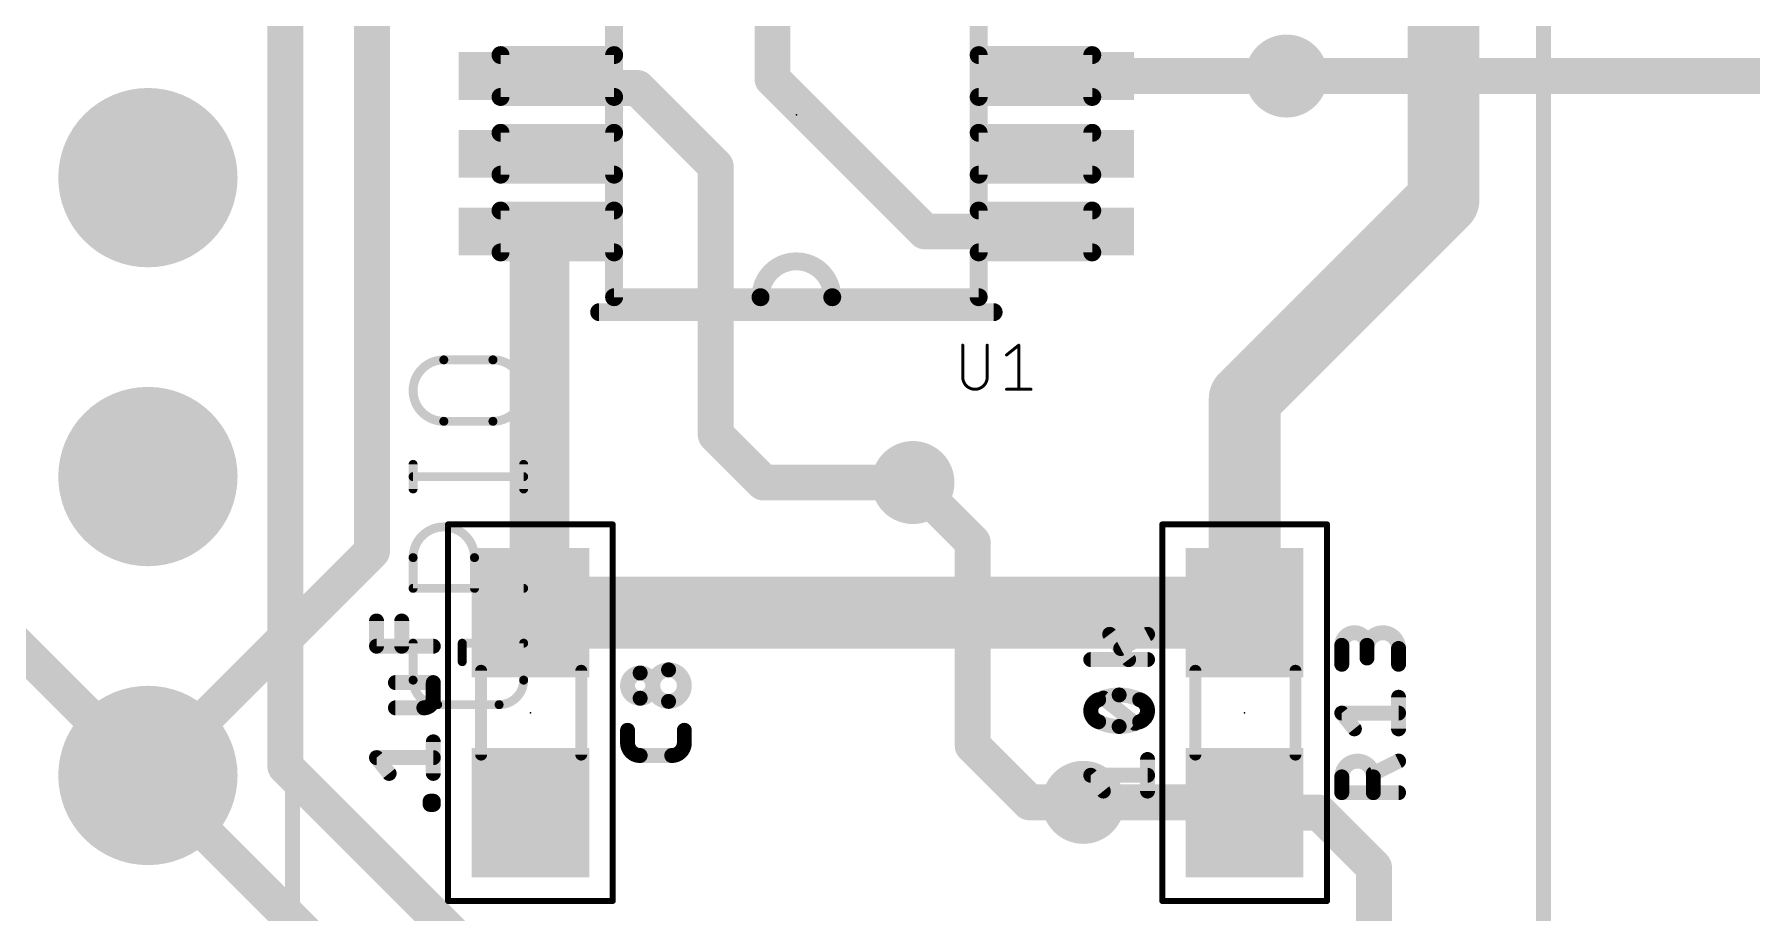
# Model space of a CAD drawing. Extents: x 11.3 to 101.7, y 6.2 to 96.
# Drawn here: x 26.54 to 41.14, y 21.16 to 28.62 of the extents above; entities that cross this region are included whole.
import ezdxf

# ---------------------------------------------------------------- set-up
doc = ezdxf.new("R2010")
doc.units = 0
for name, color, linetype in [('1', 12, 'CONTINUOUS'), ('16', 132, 'CONTINUOUS'), ('17', 110, 'CONTINUOUS'), ('18', 110, 'CONTINUOUS'), ('21', 253, 'CONTINUOUS'), ('23', 53, 'CONTINUOUS'), ('25', 253, 'CONTINUOUS'), ('27', 253, 'CONTINUOUS'), ('39', 12, 'CONTINUOUS'), ('49', 253, 'CONTINUOUS'), ('51', 253, 'CONTINUOUS')]:
    doc.layers.add(name, color=color, linetype=linetype)

# ---------------------------------------------------------------- blocks, each defined once
blk = doc.blocks.new('RECT')
blk.add_solid([(-0.5, -0.5), (0.5, -0.5), (-0.5, 0.5), (0.5, 0.5)])
blk = doc.blocks.new('ROUNDP')
at = {"const_width": 0.5}
blk.add_lwpolyline([(0, -0.25, 1), (0, 0.25, 1), (0, -0.25)], format="xyb", dxfattribs=at)
blk = doc.blocks.new('ROUNDV')
at = {"const_width": 0.5}
blk.add_lwpolyline([(0, -0.25, 1), (0, 0.25, 1), (0, -0.25)], format="xyb", dxfattribs=at)

msp = doc.modelspace()

# ---------------------------------------------------------------- linework, layer by layer
at = {"layer": '1'}
for points, const_width in [([(32.8168, 33.9852), (32.8168, 28.2448)], 0.3048), ([(38.52, 27.217), (38.52, 30.48)], 0.6096), ([(28.6766, 22.4028), (28.6766, 28.7782)], 0.3048), ([(30.8356, 28.2702), (30.9372, 28.1686)], 0.3048), ([(30.9372, 28.1686), (31.6687, 28.1686)], 0.3048), ([(31.6687, 28.1686), (32.3342, 27.5031)], 0.3048), ([(32.8168, 28.2448), (34.1122, 26.9494)], 0.3048), ([(35.2044, 28.2702), (37.1856, 28.2702)], 0.3048), ([(32.3342, 27.5031), (32.3342, 25.2222)], 0.3048), ([(36.83, 25.527), (38.52, 27.217)], 0.6096), ([(30.8356, 23.7862), (30.8356, 26.9494)], 0.508), ([(35.2044, 26.9494), (34.1122, 26.9494)], 0.3048), ([(36.83, 23.71), (36.83, 25.527)], 0.6096), ([(32.3342, 25.2222), (32.7406, 24.8158)], 0.3048), ([(32.7406, 24.8158), (34.0106, 24.8158)], 0.3048), ([(30.7594, 23.71), (36.83, 23.71)], 0.6096), ([(30.7594, 23.71), (30.8356, 23.7862)], 0.508), ([(26.0858, 23.749), (27.5082, 22.3266)], 0.3048), ([(30.353, 20.7264), (28.6766, 22.4028)], 0.3048), ([(35.4584, 22.098), (36.742, 22.098)], 0.3048), ([(36.742, 22.098), (36.83, 22.01)], 0.3048), ([(37.465, 22.01), (36.83, 22.01)], 0.3048), ([(37.93, 21.545), (37.465, 22.01)], 0.3048), ([(37.93, 17.78), (37.93, 21.545)], 0.3048)]:
    msp.add_lwpolyline(points, dxfattribs=dict(at, const_width=const_width))
for points, const_width in [([(30.8895, 28.3241, 1), (30.7817, 28.2163)], 0.1524), ([(30.9372, 28.2448, 1), (30.9372, 28.0924)], 0.1524), ([(31.7226, 28.2225, 1), (31.6148, 28.1147)], 0.1524), ([(31.6687, 28.0924, 1), (31.6687, 28.2448)], 0.1524), ([(32.8707, 28.2987, 1), (32.7629, 28.1909)], 0.1524), ([(32.7406, 28.2448, 1), (32.893, 28.2448)], 0.1524), ([(35.2044, 28.3464, 1), (35.2044, 28.194)], 0.1524), ([(37.1856, 28.194, 1), (37.1856, 28.3464)], 0.1524), ([(30.8833, 28.1147, 1), (30.9911, 28.2225)], 0.1524), ([(32.4104, 27.5031, 1), (32.258, 27.5031)], 0.1524), ([(32.2803, 27.4492, 1), (32.3881, 27.557)], 0.1524), ([(38.6278, 27.1092, 1), (38.4122, 27.3248)], 0.3048), ([(38.3676, 27.217, 1), (38.6724, 27.217)], 0.3048), ([(30.9626, 26.9494, 1), (30.7086, 26.9494)], 0.254), ([(34.1122, 27.0256, 1), (34.1122, 26.8732)], 0.1524), ([(34.0583, 26.8955, 1), (34.1661, 27.0033)], 0.1524), ([(35.2044, 26.8732, 1), (35.2044, 27.0256)], 0.1524), ([(36.7222, 25.6348, 1), (36.9378, 25.4192)], 0.3048), ([(36.9824, 25.527, 1), (36.6776, 25.527)], 0.3048), ([(32.3881, 25.2761, 1), (32.2803, 25.1683)], 0.1524), ([(32.258, 25.2222, 1), (32.4104, 25.2222)], 0.1524), ([(32.7406, 24.892, 1), (32.7406, 24.7396)], 0.1524), ([(34.0106, 24.7396, 1), (34.0106, 24.892)], 0.1524), ([(32.6867, 24.7619, 1), (32.7945, 24.8697)], 0.1524), ([(30.7594, 23.8624, 1), (30.7594, 23.5576)], 0.3048), ([(30.9254, 23.6964, 1), (30.7458, 23.876)], 0.254), ([(36.83, 23.5576, 1), (36.83, 23.8624)], 0.3048), ([(30.6696, 23.7998, 1), (30.8492, 23.6202)], 0.254), ([(30.7086, 23.7862, 1), (30.9626, 23.7862)], 0.254), ([(36.6776, 23.71, 1), (36.9824, 23.71)], 0.3048), ([(28.7305, 22.4567, 1), (28.6227, 22.3489)], 0.1524), ([(28.6004, 22.4028, 1), (28.7528, 22.4028)], 0.1524), ([(27.4543, 22.2727, 1), (27.5621, 22.3805)], 0.1524), ([(35.4584, 22.1742, 1), (35.4584, 22.0218)], 0.1524), ([(36.7959, 22.1519, 1), (36.6881, 22.0441)], 0.1524), ([(36.742, 22.0218, 1), (36.742, 22.1742)], 0.1524), ([(36.83, 22.0862, 1), (36.83, 21.9338)], 0.1524), ([(36.7761, 21.9561, 1), (36.8839, 22.0639)], 0.1524), ([(37.5189, 22.0639, 1), (37.4111, 21.9561)], 0.1524), ([(37.465, 21.9338, 1), (37.465, 22.0862)], 0.1524), ([(38.0062, 21.545, 1), (37.8538, 21.545)], 0.1524), ([(37.8761, 21.4911, 1), (37.9839, 21.5989)], 0.1524)]:
    msp.add_lwpolyline(points, format="xyb", dxfattribs=dict(at, const_width=const_width))
at = {"layer": '16', "const_width": 0.3048}
for points in [[(29.4132, 24.2316), (29.4132, 29.464)], [(37.1856, 28.2702), (41.529, 28.2702)], [(34.0106, 24.8158), (34.5186, 24.3078)], [(27.5082, 22.3266), (29.4132, 24.2316)], [(34.5186, 24.3078), (34.5186, 22.5806)], [(34.5186, 22.5806), (35.0012, 22.098)], [(27.5082, 22.3266), (30.6324, 19.2024)], [(35.0012, 22.098), (35.4584, 22.098)]]:
    msp.add_lwpolyline(points, dxfattribs=at)
at = {"layer": '16', "const_width": 0.1524}
for points in [[(37.1856, 28.3464, 1), (37.1856, 28.194)], [(34.0645, 24.8697, 1), (33.9567, 24.7619)], [(29.4671, 24.1777, 1), (29.3593, 24.2855)], [(34.5948, 24.3078, 1), (34.4424, 24.3078)], [(34.4647, 24.2539, 1), (34.5725, 24.3617)], [(29.337, 24.2316, 1), (29.4894, 24.2316)], [(34.5725, 22.6345, 1), (34.4647, 22.5267)], [(34.4424, 22.5806, 1), (34.5948, 22.5806)], [(27.5621, 22.3805, 1), (27.4543, 22.2727)], [(27.4543, 22.3805, 1), (27.5621, 22.2727)], [(35.0012, 22.1742, 1), (35.0012, 22.0218)], [(34.9473, 22.0441, 1), (35.0551, 22.1519)], [(35.4584, 22.0218, 1), (35.4584, 22.1742)]]:
    msp.add_lwpolyline(points, format="xyb", dxfattribs=at)
at = {"layer": '21'}
for points, const_width in [([(28.7382, 16.629), (28.7382, 67.129)], 0.127), ([(39.37, 14.732), (39.37, 36.068)], 0.127), ([(31.3436, 26.2636), (34.6964, 26.2636)], 0.1524)]:
    msp.add_lwpolyline(points, dxfattribs=dict(at, const_width=const_width))
at = {"layer": '21', "const_width": 0.0762}
for points in [[(31.3436, 26.3017, 1), (31.3436, 26.2255)], [(34.6964, 26.2255, 1), (34.6964, 26.3017)]]:
    msp.add_lwpolyline(points, format="xyb", dxfattribs=at)
at = {"layer": '23'}
for p in [(33.02, 27.94), (30.7594, 22.86), (36.83, 22.86)]:
    msp.add_point(p, dxfattribs=at)
at = {"layer": '25'}
for points, const_width in [([(34.4338, 25.9827), (34.4338, 25.7122)], 0.0254), ([(34.6419, 25.7122), (34.6419, 25.9827)], 0.0254), ([(34.8058, 25.8995), (34.9098, 25.9827)], 0.0254), ([(34.9098, 25.9827), (34.9098, 25.6081)], 0.0254), ([(34.8058, 25.6081), (35.0139, 25.6081)], 0.0254), ([(37.6555, 23.2714), (37.6555, 23.4323)], 0.127), ([(37.87, 23.4323), (37.87, 23.325)], 0.127), ([(38.1381, 23.2714), (38.1381, 23.4054)], 0.127), ([(37.7627, 22.7228), (37.6555, 22.8568)], 0.127), ([(37.6555, 22.8568), (38.1381, 22.8568)], 0.127), ([(38.1381, 22.7228), (38.1381, 22.9909)], 0.127), ([(31.5849, 22.6032), (31.5849, 22.7104)], 0.127), ([(32.0675, 22.7104), (32.0675, 22.6032)], 0.127), ([(31.9603, 22.4959), (31.6921, 22.4959)], 0.127), ([(38.1381, 22.4486), (37.9236, 22.3414)], 0.127), ([(37.6555, 22.1805), (37.6555, 22.3145)], 0.127), ([(37.9236, 22.3145), (37.9236, 22.1805)], 0.127), ([(38.1381, 22.1805), (37.6555, 22.1805)], 0.127)]:
    msp.add_lwpolyline(points, dxfattribs=dict(at, const_width=const_width))
for points, const_width in [([(34.4401, 25.9827, 1), (34.4274, 25.9827)], 0.0127), ([(34.6483, 25.9827, 1), (34.6356, 25.9827)], 0.0127), ([(34.9162, 25.9827, 1), (34.9035, 25.9827)], 0.0127), ([(34.9138, 25.9777, 1), (34.9059, 25.9877)], 0.0127), ([(34.8018, 25.9044, 1), (34.8098, 25.8945)], 0.0127), ([(34.4338, 25.7122, 1), (34.6419, 25.7122)], 0.0254), ([(34.4401, 25.7122, 1), (34.4274, 25.7122)], 0.0127), ([(34.4274, 25.7122, 1), (34.4401, 25.7122)], 0.0127), ([(34.6482, 25.7122, 1), (34.6356, 25.7122)], 0.0127), ([(34.6356, 25.7122, 1), (34.6483, 25.7122)], 0.0127), ([(34.8058, 25.6145, 1), (34.8058, 25.6017)], 0.0127), ([(34.9035, 25.6081, 1), (34.9162, 25.6081)], 0.0127), ([(35.0139, 25.6017, 1), (35.0139, 25.6145)], 0.0127), ([(37.87, 23.4323, 1), (37.6555, 23.4323)], 0.127), ([(38.1381, 23.4054, 1), (37.87, 23.4054)], 0.127), ([(37.6873, 23.4323, 1), (37.6238, 23.4323)], 0.0635), ([(37.6238, 23.4323, 1), (37.6873, 23.4323)], 0.0635), ([(37.9017, 23.4323, 1), (37.8382, 23.4323)], 0.0635), ([(37.8382, 23.4323, 1), (37.9017, 23.4323)], 0.0635), ([(37.8382, 23.4054, 1), (37.9017, 23.4054)], 0.0635), ([(37.8382, 23.325, 1), (37.9017, 23.325)], 0.0635), ([(38.1699, 23.4054, 1), (38.1063, 23.4054)], 0.0635), ([(38.1063, 23.4054, 1), (38.1699, 23.4054)], 0.0635), ([(31.6921, 23.1973, 1), (31.6921, 22.9828)], 0.127), ([(31.6921, 22.9828, 1), (31.6921, 23.1973)], 0.127), ([(31.6921, 23.229, 1), (31.6921, 23.1655)], 0.0635), ([(31.6921, 23.1655, 1), (31.6921, 23.229)], 0.0635), ([(31.9334, 23.2241, 1), (31.9334, 22.956)], 0.127), ([(31.9334, 22.956, 1), (31.9334, 23.2241)], 0.127), ([(31.9334, 23.2558, 1), (31.9334, 23.1923)], 0.0635), ([(31.9334, 23.1923, 1), (31.9334, 23.2558)], 0.0635), ([(37.6238, 23.2714, 1), (37.6873, 23.2714)], 0.0635), ([(38.1063, 23.2714, 1), (38.1699, 23.2714)], 0.0635), ([(31.6921, 23.0145, 1), (31.6921, 22.951)], 0.0635), ([(31.6921, 22.951, 1), (31.6921, 23.0145)], 0.0635), ([(31.9334, 22.9877, 1), (31.9334, 22.9242)], 0.0635), ([(31.9334, 22.9242, 1), (31.9334, 22.9877)], 0.0635), ([(37.6555, 22.8886, 1), (37.6555, 22.8251)], 0.0635), ([(37.6803, 22.8766, 1), (37.6307, 22.837)], 0.0635), ([(38.1699, 22.9909, 1), (38.1063, 22.9909)], 0.0635), ([(38.1381, 22.8251, 1), (38.1381, 22.8886)], 0.0635), ([(31.6166, 22.7104, 1), (31.5532, 22.7104)], 0.0635), ([(32.0993, 22.7104, 1), (32.0358, 22.7104)], 0.0635), ([(37.738, 22.7029, 1), (37.7875, 22.7426)], 0.0635), ([(31.5849, 22.6032, 0.4142), (31.6921, 22.4959)], 0.127), ([(31.6166, 22.6032, 1), (31.5531, 22.6032)], 0.0635), ([(31.5532, 22.6032, 1), (31.6166, 22.6032)], 0.0635), ([(31.9603, 22.4959, 0.4142), (32.0675, 22.6032)], 0.127), ([(32.0993, 22.6032, 1), (32.0358, 22.6032)], 0.0635), ([(32.0358, 22.6032, 1), (32.0993, 22.6032)], 0.0635), ([(38.1063, 22.7228, 1), (38.1699, 22.7228)], 0.0635), ([(31.6921, 22.5277, 1), (31.6921, 22.4642)], 0.0635), ([(31.6921, 22.4642, 1), (31.6921, 22.5277)], 0.0635), ([(31.9603, 22.5277, 1), (31.9603, 22.4642)], 0.0635), ([(31.9603, 22.4642, 1), (31.9603, 22.5277)], 0.0635), ([(37.9236, 22.3145, 1), (37.6555, 22.3145)], 0.127), ([(38.1523, 22.4202, 1), (38.1239, 22.477)], 0.0635), ([(37.6873, 22.3145, 1), (37.6238, 22.3145)], 0.0635), ([(37.6238, 22.3145, 1), (37.6873, 22.3145)], 0.0635), ([(37.9094, 22.3698, 1), (37.9378, 22.313)], 0.0635), ([(37.9554, 22.3145, 1), (37.8919, 22.3145)], 0.0635), ([(37.8919, 22.3145, 1), (37.9554, 22.3145)], 0.0635), ([(37.6555, 22.2122, 1), (37.6555, 22.1487)], 0.0635), ([(37.6238, 22.1805, 1), (37.6873, 22.1805)], 0.0635), ([(37.8919, 22.1805, 1), (37.9554, 22.1805)], 0.0635), ([(38.1381, 22.1487, 1), (38.1381, 22.2122)], 0.0635)]:
    msp.add_lwpolyline(points, format="xyb", dxfattribs=dict(at, const_width=const_width))
at = {"layer": '27', "const_width": 0.127}
for points in [[(29.4513, 23.4249), (29.4513, 23.6394)], [(29.6658, 23.4249), (29.6658, 23.6394)], [(35.6828, 23.526), (35.8436, 23.3115)], [(36.0045, 23.526), (35.7766, 23.4053)], [(29.9339, 23.4249), (29.4513, 23.4249)], [(36.0045, 23.3115), (35.5219, 23.3115)], [(29.9339, 23.1156), (29.6122, 23.1156)], [(29.9339, 22.9816), (29.9339, 23.1156)], [(29.6122, 22.9011), (29.8535, 22.9011)], [(35.8973, 22.7694), (35.6291, 22.9839)], [(29.9339, 22.344), (29.9339, 22.6121)], [(29.5585, 22.344), (29.4513, 22.478)], [(29.4513, 22.478), (29.9339, 22.478)], [(36.0045, 22.194), (36.0045, 22.4621)], [(35.6291, 22.194), (35.5219, 22.3281)], [(35.5219, 22.3281), (36.0045, 22.3281)], [(29.9071, 22.0806), (29.9071, 22.1074)], [(29.9071, 22.1074), (29.9339, 22.1074)], [(29.9339, 22.0806), (29.9071, 22.0806)], [(29.9339, 22.1074), (29.9339, 22.0806)]]:
    msp.add_lwpolyline(points, dxfattribs=at)
at = {"layer": '27'}
for points, const_width in [([(29.483, 23.6394, 1), (29.4196, 23.6394)], 0.0635), ([(29.6975, 23.6394, 1), (29.634, 23.6394)], 0.0635), ([(35.7082, 23.545, 1), (35.6574, 23.5069)], 0.0635), ([(36.0194, 23.4979, 1), (35.9896, 23.5541)], 0.0635), ([(29.4513, 23.4567, 1), (29.4513, 23.3932)], 0.0635), ([(29.4196, 23.4249, 1), (29.483, 23.4249)], 0.0635), ([(29.634, 23.4249, 1), (29.6975, 23.4249)], 0.0635), ([(29.9339, 23.3932, 1), (29.9339, 23.4567)], 0.0635), ([(35.5219, 23.3433, 1), (35.5219, 23.2798)], 0.0635), ([(35.7618, 23.4334, 1), (35.7915, 23.3773)], 0.0635), ([(35.8182, 23.2925, 1), (35.869, 23.3306)], 0.0635), ([(36.0045, 23.2798, 1), (36.0045, 23.3433)], 0.0635), ([(29.6122, 23.1474, 1), (29.6122, 23.0839)], 0.0635), ([(29.9657, 23.1156, 1), (29.9022, 23.1156)], 0.0635), ([(29.9339, 23.0839, 1), (29.9339, 23.1474)], 0.0635), ([(35.7632, 23.0107, 0.1139), (35.5889, 22.9705)], 0.127), ([(35.7632, 23.0425, 1), (35.7632, 22.979)], 0.0635), ([(35.9375, 22.9705, 0.1139), (35.7632, 23.0107)], 0.127), ([(35.7632, 22.979, 1), (35.7632, 23.0425)], 0.0635), ([(29.6122, 22.9329, 1), (29.6122, 22.8694)], 0.0635), ([(29.8535, 22.9011, 0.4142), (29.9339, 22.9816)], 0.127), ([(29.8535, 22.9329, 1), (29.8535, 22.8694)], 0.0635), ([(29.8535, 22.8694, 1), (29.8535, 22.9329)], 0.0635), ([(29.9657, 22.9816, 1), (29.9022, 22.9816)], 0.0635), ([(29.9022, 22.9816, 1), (29.9657, 22.9816)], 0.0635), ([(35.5889, 22.9705, 0.3205), (35.5219, 22.8767)], 0.127), ([(35.5219, 22.8767, 0.3205), (35.5889, 22.7828)], 0.127), ([(35.5536, 22.8767, 1), (35.4902, 22.8767)], 0.0635), ([(35.575, 22.9991, 1), (35.6028, 22.942)], 0.0635), ([(35.5992, 22.9405, 1), (35.5786, 23.0006)], 0.0635), ([(35.649, 23.0087, 1), (35.6093, 22.9591)], 0.0635), ([(35.9478, 23.0006, 1), (35.9272, 22.9405)], 0.0635), ([(36.0045, 22.8767, 0.3205), (35.9375, 22.9705)], 0.127), ([(35.9375, 22.7828, 0.3205), (36.0045, 22.8767)], 0.127), ([(35.9236, 22.942, 1), (35.9514, 22.9991)], 0.0635), ([(36.0362, 22.8767, 1), (35.9728, 22.8767)], 0.0635), ([(35.4902, 22.8767, 1), (35.5536, 22.8767)], 0.0635), ([(35.6028, 22.8114, 1), (35.575, 22.7543)], 0.0635), ([(35.5889, 22.7828, 0.1139), (35.7632, 22.7426)], 0.127), ([(35.5786, 22.7528, 1), (35.5992, 22.8129)], 0.0635), ([(35.7632, 22.7426, 0.1139), (35.9375, 22.7828)], 0.127), ([(35.7632, 22.7744, 1), (35.7632, 22.7109)], 0.0635), ([(35.7632, 22.7109, 1), (35.7632, 22.7744)], 0.0635), ([(35.8774, 22.7447, 1), (35.9171, 22.7942)], 0.0635), ([(35.9272, 22.8129, 1), (35.9478, 22.7528)], 0.0635), ([(35.9514, 22.7543, 1), (35.9236, 22.8114)], 0.0635), ([(35.9728, 22.8767, 1), (36.0362, 22.8767)], 0.0635), ([(29.9657, 22.6121, 1), (29.9022, 22.6121)], 0.0635), ([(29.4761, 22.4979, 1), (29.4265, 22.4582)], 0.0635), ([(29.4513, 22.5098, 1), (29.4513, 22.4463)], 0.0635), ([(29.9339, 22.4463, 1), (29.9339, 22.5098)], 0.0635), ([(36.0363, 22.4621, 1), (35.9727, 22.4621)], 0.0635), ([(29.5338, 22.3241, 1), (29.5833, 22.3638)], 0.0635), ([(29.9022, 22.344, 1), (29.9657, 22.344)], 0.0635), ([(35.5467, 22.3479, 1), (35.4971, 22.3082)], 0.0635), ([(35.5219, 22.3598, 1), (35.5219, 22.2963)], 0.0635), ([(36.0045, 22.2963, 1), (36.0045, 22.3598)], 0.0635), ([(35.6044, 22.1742, 1), (35.6539, 22.2138)], 0.0635), ([(35.9727, 22.194, 1), (36.0363, 22.194)], 0.0635), ([(29.9388, 22.1074, 1), (29.8753, 22.1074)], 0.0635), ([(29.8753, 22.0806, 1), (29.9388, 22.0806)], 0.0635), ([(29.9071, 22.1392, 1), (29.9071, 22.0757)], 0.0635), ([(29.9071, 22.1123, 1), (29.9071, 22.0488)], 0.0635), ([(29.9657, 22.1074, 1), (29.9022, 22.1074)], 0.0635), ([(29.9022, 22.0806, 1), (29.9657, 22.0806)], 0.0635), ([(29.9339, 22.0757, 1), (29.9339, 22.1392)], 0.0635), ([(29.9339, 22.0488, 1), (29.9339, 22.1123)], 0.0635)]:
    msp.add_lwpolyline(points, format="xyb", dxfattribs=dict(at, const_width=const_width))
at = {"layer": '39', "const_width": 0.0508}
for points in [[(30.0594, 21.26), (30.0594, 24.46)], [(30.0594, 24.46), (31.4594, 24.46)], [(31.4594, 24.46), (31.4594, 21.26)], [(36.13, 21.26), (36.13, 24.46)], [(36.13, 24.46), (37.53, 24.46)], [(37.53, 24.46), (37.53, 21.26)], [(31.4594, 21.26), (30.0594, 21.26)], [(37.53, 21.26), (36.13, 21.26)]]:
    msp.add_lwpolyline(points, dxfattribs=at)
at = {"layer": '39', "const_width": 0.0254}
for points in [[(30.0721, 24.46, 1), (30.0467, 24.46)], [(30.0594, 24.4727, 1), (30.0594, 24.4473)], [(31.4721, 24.46, 1), (31.4467, 24.46)], [(31.4594, 24.4473, 1), (31.4594, 24.4727)], [(36.1427, 24.46, 1), (36.1173, 24.46)], [(36.13, 24.4727, 1), (36.13, 24.4473)], [(37.5427, 24.46, 1), (37.5173, 24.46)], [(37.53, 24.4473, 1), (37.53, 24.4727)], [(30.0594, 21.2727, 1), (30.0594, 21.2473)], [(30.0467, 21.26, 1), (30.0721, 21.26)], [(31.4467, 21.26, 1), (31.4721, 21.26)], [(31.4594, 21.2473, 1), (31.4594, 21.2727)], [(36.13, 21.2727, 1), (36.13, 21.2473)], [(36.1173, 21.26, 1), (36.1427, 21.26)], [(37.5173, 21.26, 1), (37.5427, 21.26)], [(37.53, 21.2473, 1), (37.53, 21.2727)]]:
    msp.add_lwpolyline(points, format="xyb", dxfattribs=at)
at = {"layer": '49'}
for points, const_width in [([(30.0232, 25.8581, 1), (30.0232, 25.336)], 0.0762), ([(30.0232, 25.8772, 1), (30.0232, 25.8391)], 0.0381), ([(30.0232, 25.8391, 1), (30.0232, 25.8772)], 0.0381), ([(30.4408, 25.336, 1), (30.4408, 25.8581)], 0.0762), ([(30.4408, 25.8772, 1), (30.4408, 25.8391)], 0.0381), ([(30.4408, 25.8391, 1), (30.4408, 25.8772)], 0.0381), ([(30.0232, 25.3551, 1), (30.0232, 25.317)], 0.0381), ([(30.0232, 25.317, 1), (30.0232, 25.3551)], 0.0381), ([(30.4408, 25.3551, 1), (30.4408, 25.317)], 0.0381), ([(30.4408, 25.317, 1), (30.4408, 25.3551)], 0.0381), ([(29.7812, 24.97, 1), (29.7431, 24.97)], 0.0381), ([(30.721, 24.97, 1), (30.6829, 24.97)], 0.0381), ([(29.7621, 24.8846, 1), (29.7621, 24.8465)], 0.0381), ([(30.7019, 24.8465, 1), (30.7019, 24.8846)], 0.0381), ([(29.7431, 24.7611, 1), (29.7812, 24.7611)], 0.0381), ([(30.6829, 24.7611, 1), (30.721, 24.7611)], 0.0381), ([(30.2842, 24.1776, 1), (29.7621, 24.1776)], 0.0762), ([(29.7812, 24.1776, 1), (29.7431, 24.1776)], 0.0381), ([(29.7431, 24.1776, 1), (29.7812, 24.1776)], 0.0381), ([(30.3033, 24.1776, 1), (30.2652, 24.1776)], 0.0381), ([(30.2652, 24.1776, 1), (30.3033, 24.1776)], 0.0381), ([(29.7621, 23.9356, 1), (29.7621, 23.8975)], 0.0381), ([(30.7019, 23.8975, 1), (30.7019, 23.9356)], 0.0381), ([(29.7431, 23.9166, 1), (29.7812, 23.9166)], 0.0381), ([(30.2652, 23.9166, 1), (30.3033, 23.9166)], 0.0381), ([(29.7812, 23.4502, 1), (29.7431, 23.4502)], 0.0381), ([(30.1988, 23.4502, 1), (30.1607, 23.4502)], 0.0381), ([(30.1798, 23.4693, 1), (30.1798, 23.4312)], 0.0381), ([(30.721, 23.4502, 1), (30.6829, 23.4502)], 0.0381), ([(30.7019, 23.4312, 1), (30.7019, 23.4693)], 0.0381), ([(30.1607, 23.2936, 1), (30.1988, 23.2936)], 0.0381), ([(29.7811, 23.1369, 1), (29.743, 23.1369)], 0.0381), ([(29.7621, 23.1369, 0.4142), (29.9709, 22.9281)], 0.0762), ([(29.7431, 23.1369, 1), (29.7812, 23.1369)], 0.0381), ([(30.4931, 22.9281, 0.4142), (30.7019, 23.1369)], 0.0762), ([(30.721, 23.1369, 1), (30.6829, 23.1369)], 0.0381), ([(30.6829, 23.1369, 1), (30.721, 23.1369)], 0.0381), ([(29.9709, 22.9472, 1), (29.9709, 22.9091)], 0.0381), ([(29.9709, 22.9091, 1), (29.9709, 22.9472)], 0.0381), ([(30.4931, 22.9472, 1), (30.4931, 22.9091)], 0.0381), ([(30.4931, 22.9091, 1), (30.4931, 22.9472)], 0.0381)]:
    msp.add_lwpolyline(points, format="xyb", dxfattribs=dict(at, const_width=const_width))
at = {"layer": '49', "const_width": 0.0762}
for points in [[(30.0232, 25.8581), (30.4408, 25.8581)], [(30.4408, 25.336), (30.0232, 25.336)], [(29.7621, 24.7611), (29.7621, 24.97)], [(30.7019, 24.7611), (30.7019, 24.97)], [(29.7621, 24.8656), (30.7019, 24.8656)], [(29.7621, 23.9166), (29.7621, 24.1776)], [(30.2842, 24.1776), (30.2842, 23.9166)], [(30.7019, 23.9166), (29.7621, 23.9166)], [(29.7621, 23.1369), (29.7621, 23.4502)], [(30.1798, 23.2936), (30.1798, 23.4502)], [(30.1798, 23.4502), (30.7019, 23.4502)], [(30.7019, 23.4502), (30.7019, 23.1369)], [(30.4931, 22.9281), (29.9709, 22.9281)]]:
    msp.add_lwpolyline(points, dxfattribs=at)
at = {"layer": '51'}
for points, const_width in [([(31.4706, 29.4894), (31.4706, 26.3906)], 0.1524), ([(34.5694, 26.3906), (34.5694, 29.4894)], 0.1524), ([(31.4706, 28.448), (30.5054, 28.448)], 0.1524), ([(30.5054, 28.448), (30.5054, 28.0924)], 0.1524), ([(31.4706, 28.0924), (31.4706, 28.448)], 0.1524), ([(34.5694, 28.448), (34.5694, 28.0924)], 0.1524), ([(35.5346, 28.448), (34.5694, 28.448)], 0.1524), ([(35.5346, 28.0924), (35.5346, 28.448)], 0.1524), ([(30.5054, 28.0924), (31.4706, 28.0924)], 0.1524), ([(34.5694, 28.0924), (35.5346, 28.0924)], 0.1524), ([(31.4706, 27.7876), (30.5054, 27.7876)], 0.1524), ([(30.5054, 27.7876), (30.5054, 27.432)], 0.1524), ([(31.4706, 27.432), (31.4706, 27.7876)], 0.1524), ([(34.5694, 27.7876), (34.5694, 27.432)], 0.1524), ([(35.5346, 27.7876), (34.5694, 27.7876)], 0.1524), ([(35.5346, 27.432), (35.5346, 27.7876)], 0.1524), ([(30.5054, 27.432), (31.4706, 27.432)], 0.1524), ([(34.5694, 27.432), (35.5346, 27.432)], 0.1524), ([(31.4706, 27.1272), (30.5054, 27.1272)], 0.1524), ([(30.5054, 27.1272), (30.5054, 26.7716)], 0.1524), ([(31.4706, 26.7716), (31.4706, 27.1272)], 0.1524), ([(34.5694, 27.1272), (34.5694, 26.7716)], 0.1524), ([(35.5346, 27.1272), (34.5694, 27.1272)], 0.1524), ([(35.5346, 26.7716), (35.5346, 27.1272)], 0.1524), ([(30.5054, 26.7716), (31.4706, 26.7716)], 0.1524), ([(34.5694, 26.7716), (35.5346, 26.7716)], 0.1524), ([(31.4706, 26.3906), (32.7152, 26.3906)], 0.1524), ([(32.7152, 26.3906), (33.3248, 26.3906)], 0.1524), ([(33.3248, 26.3906), (34.5694, 26.3906)], 0.1524), ([(30.3404, 23.216), (30.3404, 22.504)], 0.1016), ([(31.1914, 23.216), (31.1914, 22.504)], 0.1016), ([(36.411, 23.216), (36.411, 22.504)], 0.1016), ([(37.262, 23.216), (37.262, 22.504)], 0.1016)]:
    msp.add_lwpolyline(points, dxfattribs=dict(at, const_width=const_width))
for points, const_width in [([(30.5054, 28.4861, 1), (30.5054, 28.4099)], 0.0762), ([(30.5435, 28.448, 1), (30.4673, 28.448)], 0.0762), ([(31.5087, 28.448, 1), (31.4325, 28.448)], 0.0762), ([(31.4706, 28.4099, 1), (31.4706, 28.4861)], 0.0762), ([(34.6075, 28.448, 1), (34.5313, 28.448)], 0.0762), ([(34.5694, 28.4861, 1), (34.5694, 28.4099)], 0.0762), ([(35.5727, 28.448, 1), (35.4965, 28.448)], 0.0762), ([(35.5346, 28.4099, 1), (35.5346, 28.4861)], 0.0762), ([(30.5054, 28.1305, 1), (30.5054, 28.0543)], 0.0762), ([(30.4673, 28.0924, 1), (30.5435, 28.0924)], 0.0762), ([(31.4325, 28.0924, 1), (31.5087, 28.0924)], 0.0762), ([(31.4706, 28.0543, 1), (31.4706, 28.1305)], 0.0762), ([(34.5694, 28.1305, 1), (34.5694, 28.0543)], 0.0762), ([(34.5313, 28.0924, 1), (34.6075, 28.0924)], 0.0762), ([(35.4965, 28.0924, 1), (35.5727, 28.0924)], 0.0762), ([(35.5346, 28.0543, 1), (35.5346, 28.1305)], 0.0762), ([(30.5054, 27.8257, 1), (30.5054, 27.7495)], 0.0762), ([(30.5435, 27.7876, 1), (30.4673, 27.7876)], 0.0762), ([(31.5087, 27.7876, 1), (31.4325, 27.7876)], 0.0762), ([(31.4706, 27.7495, 1), (31.4706, 27.8257)], 0.0762), ([(34.6075, 27.7876, 1), (34.5313, 27.7876)], 0.0762), ([(34.5694, 27.8257, 1), (34.5694, 27.7495)], 0.0762), ([(35.5727, 27.7876, 1), (35.4965, 27.7876)], 0.0762), ([(35.5346, 27.7495, 1), (35.5346, 27.8257)], 0.0762), ([(30.5054, 27.4701, 1), (30.5054, 27.3939)], 0.0762), ([(30.4673, 27.432, 1), (30.5435, 27.432)], 0.0762), ([(31.4325, 27.432, 1), (31.5087, 27.432)], 0.0762), ([(31.4706, 27.3939, 1), (31.4706, 27.4701)], 0.0762), ([(34.5694, 27.4701, 1), (34.5694, 27.3939)], 0.0762), ([(34.5313, 27.432, 1), (34.6075, 27.432)], 0.0762), ([(35.4965, 27.432, 1), (35.5727, 27.432)], 0.0762), ([(35.5346, 27.3939, 1), (35.5346, 27.4701)], 0.0762), ([(30.5054, 27.1653, 1), (30.5054, 27.0891)], 0.0762), ([(30.5435, 27.1272, 1), (30.4673, 27.1272)], 0.0762), ([(31.5087, 27.1272, 1), (31.4325, 27.1272)], 0.0762), ([(31.4706, 27.0891, 1), (31.4706, 27.1653)], 0.0762), ([(34.6075, 27.1272, 1), (34.5313, 27.1272)], 0.0762), ([(34.5694, 27.1653, 1), (34.5694, 27.0891)], 0.0762), ([(35.5727, 27.1272, 1), (35.4965, 27.1272)], 0.0762), ([(35.5346, 27.0891, 1), (35.5346, 27.1653)], 0.0762), ([(30.5054, 26.8097, 1), (30.5054, 26.7335)], 0.0762), ([(30.4673, 26.7716, 1), (30.5435, 26.7716)], 0.0762), ([(31.4325, 26.7716, 1), (31.5087, 26.7716)], 0.0762), ([(31.4706, 26.7335, 1), (31.4706, 26.8097)], 0.0762), ([(33.3248, 26.3906, 1), (32.7152, 26.3906)], 0.1524), ([(34.5694, 26.8097, 1), (34.5694, 26.7335)], 0.0762), ([(34.5313, 26.7716, 1), (34.6075, 26.7716)], 0.0762), ([(35.4965, 26.7716, 1), (35.5727, 26.7716)], 0.0762), ([(35.5346, 26.7335, 1), (35.5346, 26.8097)], 0.0762), ([(31.4706, 26.4287, 1), (31.4706, 26.3525)], 0.0762), ([(31.4325, 26.3906, 1), (31.5087, 26.3906)], 0.0762), ([(32.7152, 26.4287, 1), (32.7152, 26.3525)], 0.0762), ([(32.6771, 26.3906, 1), (32.7533, 26.3906)], 0.0762), ([(32.7152, 26.3525, 1), (32.7152, 26.4287)], 0.0762), ([(33.3248, 26.4287, 1), (33.3248, 26.3525)], 0.0762), ([(33.2867, 26.3906, 1), (33.3629, 26.3906)], 0.0762), ([(33.3248, 26.3525, 1), (33.3248, 26.4287)], 0.0762), ([(34.5313, 26.3906, 1), (34.6075, 26.3906)], 0.0762), ([(34.5694, 26.3525, 1), (34.5694, 26.4287)], 0.0762), ([(30.3658, 23.216, 1), (30.315, 23.216)], 0.0508), ([(31.2168, 23.216, 1), (31.166, 23.216)], 0.0508), ([(36.4364, 23.216, 1), (36.3856, 23.216)], 0.0508), ([(37.2874, 23.216, 1), (37.2366, 23.216)], 0.0508), ([(30.315, 22.504, 1), (30.3658, 22.504)], 0.0508), ([(31.166, 22.504, 1), (31.2168, 22.504)], 0.0508), ([(36.3856, 22.504, 1), (36.4364, 22.504)], 0.0508), ([(37.2366, 22.504, 1), (37.2874, 22.504)], 0.0508)]:
    msp.add_lwpolyline(points, format="xyb", dxfattribs=dict(at, const_width=const_width))

# ---------------------------------------------------------------- block references
at = {"layer": '1', "xscale": 1.3716, "yscale": 0.4064, "rotation": 180}
for p in [(30.8356, 28.2702), (35.2044, 28.2702), (30.8356, 27.6098), (35.2044, 27.6098), (30.8356, 26.9494), (35.2044, 26.9494)]:
    msp.add_blockref('RECT', p, dxfattribs=at)
at = {"layer": '1', "xscale": 1.1, "rotation": 270}
for p in [(30.7594, 23.71), (36.83, 23.71), (30.7594, 22.01), (36.83, 22.01)]:
    msp.add_blockref('RECT', p, dxfattribs=at)
at = {"layer": '17', "xscale": 1.524, "yscale": 1.524, "rotation": 90}
for p in [(27.5082, 27.4066), (27.5082, 27.4066), (27.5082, 24.8666), (27.5082, 24.8666), (27.5082, 22.3266), (27.5082, 22.3266)]:
    msp.add_blockref('ROUNDP', p, dxfattribs=at)
at = {"layer": '18', "xscale": 0.7056, "yscale": 0.7056}
for p in [(37.1856, 28.2702), (37.1856, 28.2702), (34.0106, 24.8158), (34.0106, 24.8158), (35.4584, 22.098), (35.4584, 22.098)]:
    msp.add_blockref('ROUNDV', p, dxfattribs=at)
at = {"layer": '51', "xscale": 0.5001, "yscale": 0.95, "rotation": 270}
for p in [(30.7645, 23.4482), (36.8351, 23.4482), (30.7645, 22.2797), (36.8351, 22.2797)]:
    msp.add_blockref('RECT', p, dxfattribs=at)

doc.saveas('drawing.dxf')
